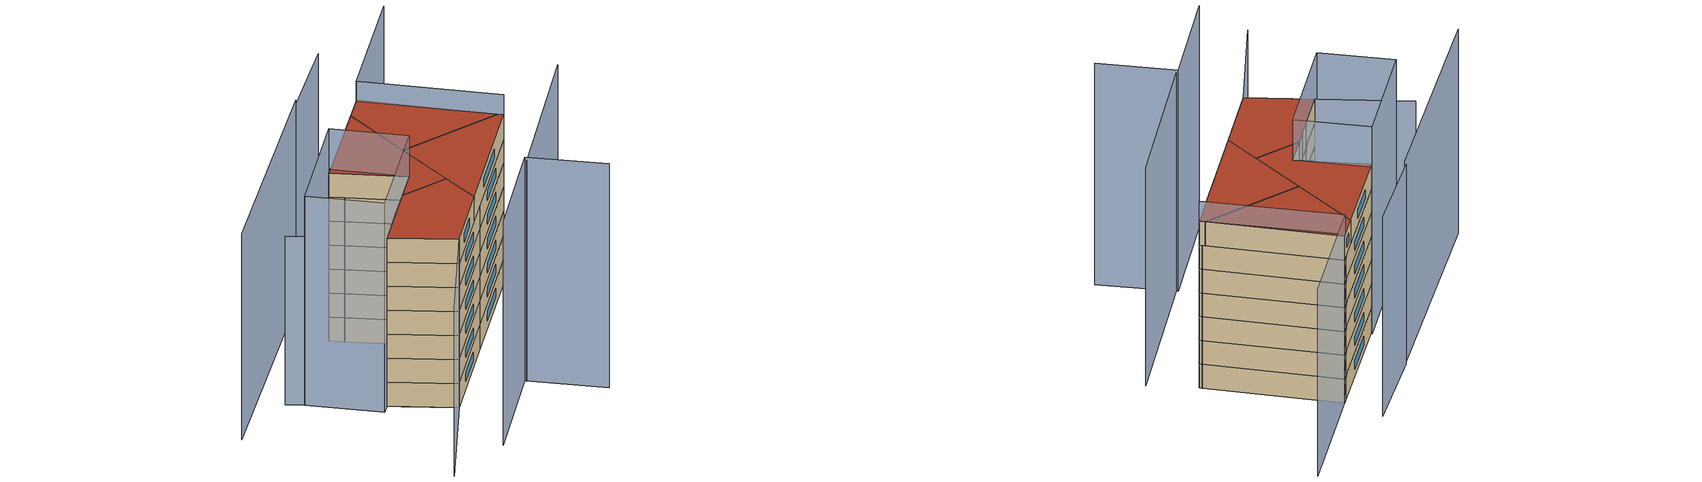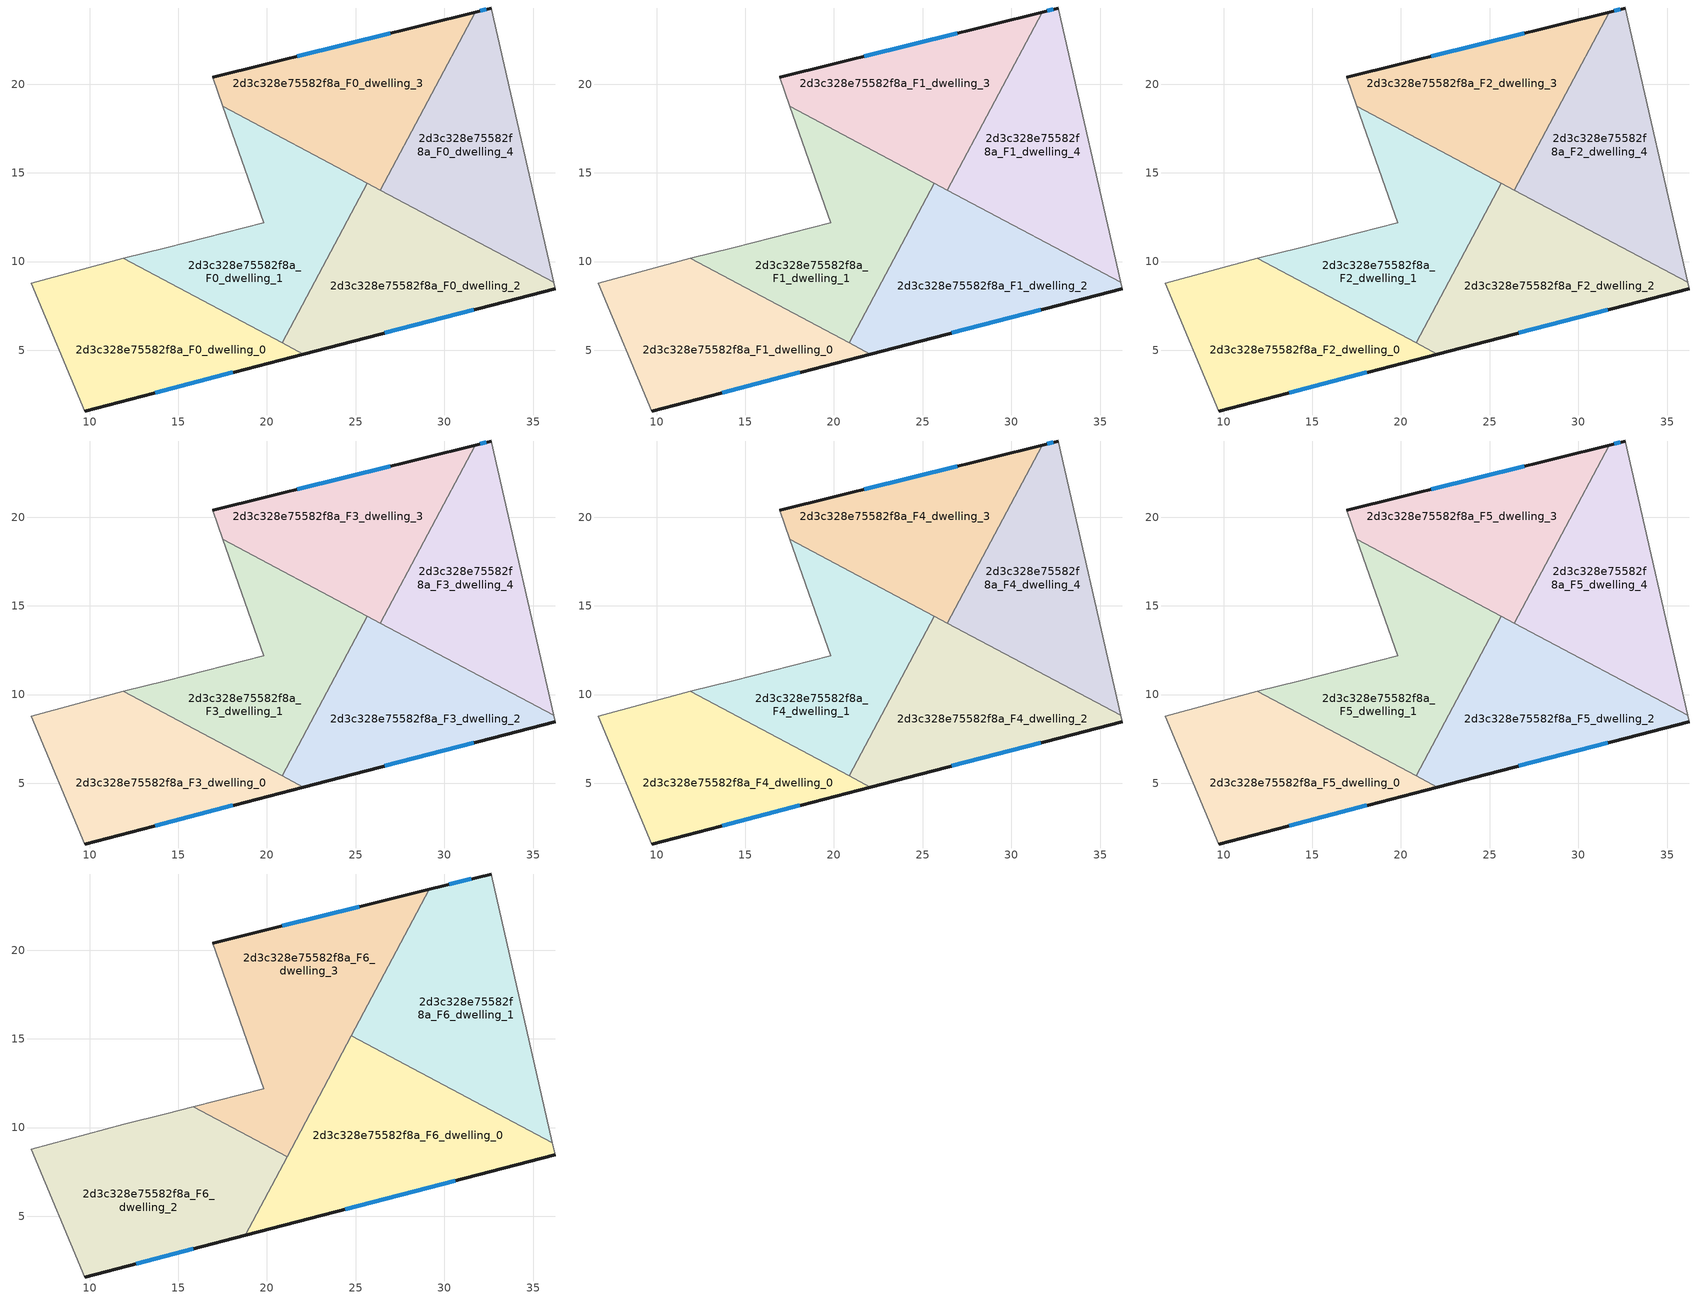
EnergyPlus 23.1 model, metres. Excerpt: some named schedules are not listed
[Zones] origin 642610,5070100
2d3c328e75582f8a_F0_dwelling_0
 floor ground (EU_floor_Construction): 22.05,4.79 9.72,1.58 6.72,8.79 11.91,10.18 z0
 wall outside (EU_wall_Construction): 9.72,1.58 22.05,4.79 z0:3
 wall adiabatic (EU_wall_Construction): 11.91,10.18 6.72,8.79 9.72,1.58 z0:3
 wall to 2d3c328e75582f8a_F0_dwelling_1 (EU_wall_Construction): 20.85,5.42 11.91,10.18 z0:3
 wall to 2d3c328e75582f8a_F0_dwelling_2 (EU_wall_Construction): 22.05,4.79 20.85,5.42 z0:3
 window (EU_Window_Construction): 13.7,2.61 18.07,3.75 z0.97:2.03
2d3c328e75582f8a_F0_dwelling_1
 floor ground (EU_floor_Construction): 25.65,14.43 20.85,5.42 11.91,10.18 14.33,10.79 19.83,12.18 17.51,18.76 z0
 wall adiabatic (EU_wall_Construction): 17.51,18.76 19.83,12.18 14.33,10.79 11.91,10.18 z0:3
 wall to 2d3c328e75582f8a_F0_dwelling_2 (EU_wall_Construction): 20.85,5.42 25.65,14.43 z0:3
 wall to 2d3c328e75582f8a_F0_dwelling_3 (EU_wall_Construction): 25.65,14.43 17.51,18.76 z0:3
2d3c328e75582f8a_F0_dwelling_2
 floor ground (EU_floor_Construction): 36.16,8.83 36.24,8.48 22.05,4.79 20.85,5.42 25.65,14.43 z0
 wall outside (EU_wall_Construction): 22.05,4.79 36.24,8.48 z0:3
 wall adiabatic (EU_wall_Construction): 36.24,8.48 36.16,8.83 z0:3
 wall to 2d3c328e75582f8a_F0_dwelling_4 (EU_wall_Construction): 36.16,8.83 26.39,14.03 z0:3
 wall to 2d3c328e75582f8a_F0_dwelling_3 (EU_wall_Construction): 26.39,14.03 25.65,14.43 z0:3
 window (EU_Window_Construction): 26.63,5.98 31.66,7.29 z0.97:2.03
2d3c328e75582f8a_F0_dwelling_3
 floor ground (EU_floor_Construction): 31.73,24.06 26.39,14.03 17.51,18.76 16.93,20.39 z0
 wall outside (EU_wall_Construction): 31.73,24.06 16.93,20.39 z0:3
 wall to 2d3c328e75582f8a_F0_dwelling_4 (EU_wall_Construction): 26.39,14.03 31.73,24.06 z0:3
 wall adiabatic (EU_wall_Construction): 16.93,20.39 17.51,18.76 z0:3
 window (EU_Window_Construction): 26.96,22.88 21.7,21.58 z0.97:2.03
2d3c328e75582f8a_F0_dwelling_4
 floor ground (EU_floor_Construction): 32.64,24.29 36.16,8.83 26.39,14.03 31.73,24.06 z0
 wall outside (EU_wall_Construction): 32.64,24.29 31.73,24.06 z0:3
 wall adiabatic (EU_wall_Construction): 36.16,8.83 32.64,24.29 z0:3
 window (EU_Window_Construction): 32.35,24.22 32.03,24.14 z0.97:2.03
2d3c328e75582f8a_F1_dwelling_0
 floor to 2d3c328e75582f8a_F0_dwelling_0 (EU_floor_Construction): 22.05,4.79 9.72,1.58 6.72,8.79 11.91,10.18 z3
 wall outside (EU_wall_Construction): 9.72,1.58 22.05,4.79 z3:6
 wall adiabatic (EU_wall_Construction): 11.91,10.18 6.72,8.79 9.72,1.58 z3:6
 wall to 2d3c328e75582f8a_F1_dwelling_1 (EU_wall_Construction): 20.85,5.42 11.91,10.18 z3:6
 wall to 2d3c328e75582f8a_F1_dwelling_2 (EU_wall_Construction): 22.05,4.79 20.85,5.42 z3:6
 window (EU_Window_Construction): 13.7,2.61 18.07,3.75 z3.97:5.03
2d3c328e75582f8a_F1_dwelling_1
 floor to 2d3c328e75582f8a_F0_dwelling_1 (EU_floor_Construction): 25.65,14.43 20.85,5.42 11.91,10.18 14.33,10.79 19.83,12.18 17.51,18.76 z3
 wall adiabatic (EU_wall_Construction): 17.51,18.76 19.83,12.18 14.33,10.79 11.91,10.18 z3:6
 wall to 2d3c328e75582f8a_F1_dwelling_2 (EU_wall_Construction): 20.85,5.42 25.65,14.43 z3:6
 wall to 2d3c328e75582f8a_F1_dwelling_3 (EU_wall_Construction): 25.65,14.43 17.51,18.76 z3:6
2d3c328e75582f8a_F1_dwelling_2
 floor to 2d3c328e75582f8a_F0_dwelling_2 (EU_floor_Construction): 36.16,8.83 36.24,8.48 22.05,4.79 20.85,5.42 25.65,14.43 z3
 wall outside (EU_wall_Construction): 22.05,4.79 36.24,8.48 z3:6
 wall adiabatic (EU_wall_Construction): 36.24,8.48 36.16,8.83 z3:6
 wall to 2d3c328e75582f8a_F1_dwelling_4 (EU_wall_Construction): 36.16,8.83 26.39,14.03 z3:6
 wall to 2d3c328e75582f8a_F1_dwelling_3 (EU_wall_Construction): 26.39,14.03 25.65,14.43 z3:6
 window (EU_Window_Construction): 26.63,5.98 31.66,7.29 z3.97:5.03
2d3c328e75582f8a_F1_dwelling_3
 floor to 2d3c328e75582f8a_F0_dwelling_3 (EU_floor_Construction): 31.73,24.06 26.39,14.03 17.51,18.76 16.93,20.39 z3
 wall outside (EU_wall_Construction): 31.73,24.06 16.93,20.39 z3:6
 wall to 2d3c328e75582f8a_F1_dwelling_4 (EU_wall_Construction): 26.39,14.03 31.73,24.06 z3:6
 wall adiabatic (EU_wall_Construction): 16.93,20.39 17.51,18.76 z3:6
 window (EU_Window_Construction): 26.96,22.88 21.7,21.58 z3.97:5.03
2d3c328e75582f8a_F1_dwelling_4
 floor to 2d3c328e75582f8a_F0_dwelling_4 (EU_floor_Construction): 32.64,24.29 36.16,8.83 26.39,14.03 31.73,24.06 z3
 wall outside (EU_wall_Construction): 32.64,24.29 31.73,24.06 z3:6
 wall adiabatic (EU_wall_Construction): 36.16,8.83 32.64,24.29 z3:6
 window (EU_Window_Construction): 32.35,24.22 32.03,24.14 z3.97:5.03
2d3c328e75582f8a_F2_dwelling_0
 floor to 2d3c328e75582f8a_F1_dwelling_0 (EU_floor_Construction): 22.05,4.79 9.72,1.58 6.72,8.79 11.91,10.18 z6
 wall outside (EU_wall_Construction): 9.72,1.58 22.05,4.79 z6:9
 wall adiabatic (EU_wall_Construction): 11.91,10.18 6.72,8.79 9.72,1.58 z6:9
 wall to 2d3c328e75582f8a_F2_dwelling_1 (EU_wall_Construction): 20.85,5.42 11.91,10.18 z6:9
 wall to 2d3c328e75582f8a_F2_dwelling_2 (EU_wall_Construction): 22.05,4.79 20.85,5.42 z6:9
 window (EU_Window_Construction): 13.7,2.61 18.07,3.75 z6.97:8.03
2d3c328e75582f8a_F2_dwelling_1
 floor to 2d3c328e75582f8a_F1_dwelling_1 (EU_floor_Construction): 25.65,14.43 20.85,5.42 11.91,10.18 14.33,10.79 19.83,12.18 17.51,18.76 z6
 wall adiabatic (EU_wall_Construction): 17.51,18.76 19.83,12.18 14.33,10.79 11.91,10.18 z6:9
 wall to 2d3c328e75582f8a_F2_dwelling_2 (EU_wall_Construction): 20.85,5.42 25.65,14.43 z6:9
 wall to 2d3c328e75582f8a_F2_dwelling_3 (EU_wall_Construction): 25.65,14.43 17.51,18.76 z6:9
2d3c328e75582f8a_F2_dwelling_2
 floor to 2d3c328e75582f8a_F1_dwelling_2 (EU_floor_Construction): 36.16,8.83 36.24,8.48 22.05,4.79 20.85,5.42 25.65,14.43 z6
 wall outside (EU_wall_Construction): 22.05,4.79 36.24,8.48 z6:9
 wall adiabatic (EU_wall_Construction): 36.24,8.48 36.16,8.83 z6:9
 wall to 2d3c328e75582f8a_F2_dwelling_4 (EU_wall_Construction): 36.16,8.83 26.39,14.03 z6:9
 wall to 2d3c328e75582f8a_F2_dwelling_3 (EU_wall_Construction): 26.39,14.03 25.65,14.43 z6:9
 window (EU_Window_Construction): 26.63,5.98 31.66,7.29 z6.97:8.03
2d3c328e75582f8a_F2_dwelling_3
 floor to 2d3c328e75582f8a_F1_dwelling_3 (EU_floor_Construction): 31.73,24.06 26.39,14.03 17.51,18.76 16.93,20.39 z6
 wall outside (EU_wall_Construction): 31.73,24.06 16.93,20.39 z6:9
 wall to 2d3c328e75582f8a_F2_dwelling_4 (EU_wall_Construction): 26.39,14.03 31.73,24.06 z6:9
 wall adiabatic (EU_wall_Construction): 16.93,20.39 17.51,18.76 z6:9
 window (EU_Window_Construction): 26.96,22.88 21.7,21.58 z6.97:8.03
2d3c328e75582f8a_F2_dwelling_4
 floor to 2d3c328e75582f8a_F1_dwelling_4 (EU_floor_Construction): 32.64,24.29 36.16,8.83 26.39,14.03 31.73,24.06 z6
 wall outside (EU_wall_Construction): 32.64,24.29 31.73,24.06 z6:9
 wall adiabatic (EU_wall_Construction): 36.16,8.83 32.64,24.29 z6:9
 window (EU_Window_Construction): 32.35,24.22 32.03,24.14 z6.97:8.03
2d3c328e75582f8a_F3_dwelling_0
 floor to 2d3c328e75582f8a_F2_dwelling_0 (EU_floor_Construction): 22.05,4.79 9.72,1.58 6.72,8.79 11.91,10.18 z9
 wall outside (EU_wall_Construction): 9.72,1.58 22.05,4.79 z9:12
 wall adiabatic (EU_wall_Construction): 11.91,10.18 6.72,8.79 9.72,1.58 z9:12
 wall to 2d3c328e75582f8a_F3_dwelling_1 (EU_wall_Construction): 20.85,5.42 11.91,10.18 z9:12
 wall to 2d3c328e75582f8a_F3_dwelling_2 (EU_wall_Construction): 22.05,4.79 20.85,5.42 z9:12
 window (EU_Window_Construction): 13.7,2.61 18.07,3.75 z9.97:11.03
2d3c328e75582f8a_F3_dwelling_1
 floor to 2d3c328e75582f8a_F2_dwelling_1 (EU_floor_Construction): 25.65,14.43 20.85,5.42 11.91,10.18 14.33,10.79 19.83,12.18 17.51,18.76 z9
 wall adiabatic (EU_wall_Construction): 17.51,18.76 19.83,12.18 14.33,10.79 11.91,10.18 z9:12
 wall to 2d3c328e75582f8a_F3_dwelling_2 (EU_wall_Construction): 20.85,5.42 25.65,14.43 z9:12
 wall to 2d3c328e75582f8a_F3_dwelling_3 (EU_wall_Construction): 25.65,14.43 17.51,18.76 z9:12
2d3c328e75582f8a_F3_dwelling_2
 floor to 2d3c328e75582f8a_F2_dwelling_2 (EU_floor_Construction): 36.16,8.83 36.24,8.48 22.05,4.79 20.85,5.42 25.65,14.43 z9
 wall outside (EU_wall_Construction): 22.05,4.79 36.24,8.48 z9:12
 wall adiabatic (EU_wall_Construction): 36.24,8.48 36.16,8.83 z9:12
 wall to 2d3c328e75582f8a_F3_dwelling_4 (EU_wall_Construction): 36.16,8.83 26.39,14.03 z9:12
 wall to 2d3c328e75582f8a_F3_dwelling_3 (EU_wall_Construction): 26.39,14.03 25.65,14.43 z9:12
 window (EU_Window_Construction): 26.63,5.98 31.66,7.29 z9.97:11.03
2d3c328e75582f8a_F3_dwelling_3
 floor to 2d3c328e75582f8a_F2_dwelling_3 (EU_floor_Construction): 31.73,24.06 26.39,14.03 17.51,18.76 16.93,20.39 z9
 wall outside (EU_wall_Construction): 31.73,24.06 16.93,20.39 z9:12
 wall to 2d3c328e75582f8a_F3_dwelling_4 (EU_wall_Construction): 26.39,14.03 31.73,24.06 z9:12
 wall adiabatic (EU_wall_Construction): 16.93,20.39 17.51,18.76 z9:12
 window (EU_Window_Construction): 26.96,22.88 21.7,21.58 z9.97:11.03
2d3c328e75582f8a_F3_dwelling_4
 floor to 2d3c328e75582f8a_F2_dwelling_4 (EU_floor_Construction): 32.64,24.29 36.16,8.83 26.39,14.03 31.73,24.06 z9
 wall outside (EU_wall_Construction): 32.64,24.29 31.73,24.06 z9:12
 wall adiabatic (EU_wall_Construction): 36.16,8.83 32.64,24.29 z9:12
 window (EU_Window_Construction): 32.35,24.22 32.03,24.14 z9.97:11.03
2d3c328e75582f8a_F4_dwelling_0
 floor to 2d3c328e75582f8a_F3_dwelling_0 (EU_floor_Construction): 22.05,4.79 9.72,1.58 6.72,8.79 11.91,10.18 z12
 wall outside (EU_wall_Construction): 9.72,1.58 22.05,4.79 z12:15
 wall adiabatic (EU_wall_Construction): 11.91,10.18 6.72,8.79 9.72,1.58 z12:15
 wall to 2d3c328e75582f8a_F4_dwelling_1 (EU_wall_Construction): 20.85,5.42 11.91,10.18 z12:15
 wall to 2d3c328e75582f8a_F4_dwelling_2 (EU_wall_Construction): 22.05,4.79 20.85,5.42 z12:15
 window (EU_Window_Construction): 13.7,2.61 18.07,3.75 z12.97:14.03
2d3c328e75582f8a_F4_dwelling_1
 floor to 2d3c328e75582f8a_F3_dwelling_1 (EU_floor_Construction): 25.65,14.43 20.85,5.42 11.91,10.18 14.33,10.79 19.83,12.18 17.51,18.76 z12
 wall adiabatic (EU_wall_Construction): 17.51,18.76 19.83,12.18 14.33,10.79 11.91,10.18 z12:15
 wall to 2d3c328e75582f8a_F4_dwelling_2 (EU_wall_Construction): 20.85,5.42 25.65,14.43 z12:15
 wall to 2d3c328e75582f8a_F4_dwelling_3 (EU_wall_Construction): 25.65,14.43 17.51,18.76 z12:15
2d3c328e75582f8a_F4_dwelling_2
 floor to 2d3c328e75582f8a_F3_dwelling_2 (EU_floor_Construction): 36.16,8.83 36.24,8.48 22.05,4.79 20.85,5.42 25.65,14.43 z12
 wall outside (EU_wall_Construction): 22.05,4.79 36.24,8.48 z12:15
 wall adiabatic (EU_wall_Construction): 36.24,8.48 36.16,8.83 z12:15
 wall to 2d3c328e75582f8a_F4_dwelling_4 (EU_wall_Construction): 36.16,8.83 26.39,14.03 z12:15
 wall to 2d3c328e75582f8a_F4_dwelling_3 (EU_wall_Construction): 26.39,14.03 25.65,14.43 z12:15
 window (EU_Window_Construction): 26.63,5.98 31.66,7.29 z12.97:14.03
2d3c328e75582f8a_F4_dwelling_3
 floor to 2d3c328e75582f8a_F3_dwelling_3 (EU_floor_Construction): 31.73,24.06 26.39,14.03 17.51,18.76 16.93,20.39 z12
 wall outside (EU_wall_Construction): 31.73,24.06 16.93,20.39 z12:15
 wall to 2d3c328e75582f8a_F4_dwelling_4 (EU_wall_Construction): 26.39,14.03 31.73,24.06 z12:15
 wall adiabatic (EU_wall_Construction): 16.93,20.39 17.51,18.76 z12:15
 window (EU_Window_Construction): 26.96,22.88 21.7,21.58 z12.97:14.03
2d3c328e75582f8a_F4_dwelling_4
 floor to 2d3c328e75582f8a_F3_dwelling_4 (EU_floor_Construction): 32.64,24.29 36.16,8.83 26.39,14.03 31.73,24.06 z12
 wall outside (EU_wall_Construction): 32.64,24.29 31.73,24.06 z12:15
 wall adiabatic (EU_wall_Construction): 36.16,8.83 32.64,24.29 z12:15
 window (EU_Window_Construction): 32.35,24.22 32.03,24.14 z12.97:14.03
2d3c328e75582f8a_F5_dwelling_0
 floor to 2d3c328e75582f8a_F4_dwelling_0 (EU_floor_Construction): 22.05,4.79 9.72,1.58 6.72,8.79 11.91,10.18 z15
 wall outside (EU_wall_Construction): 9.72,1.58 22.05,4.79 z15:18
 wall adiabatic (EU_wall_Construction): 11.91,10.18 6.72,8.79 9.72,1.58 z15:18
 wall to 2d3c328e75582f8a_F5_dwelling_1 (EU_wall_Construction): 20.85,5.42 11.91,10.18 z15:18
 wall to 2d3c328e75582f8a_F5_dwelling_2 (EU_wall_Construction): 22.05,4.79 20.85,5.42 z15:18
 window (EU_Window_Construction): 13.7,2.61 18.07,3.75 z15.97:17.03
2d3c328e75582f8a_F5_dwelling_1
 floor to 2d3c328e75582f8a_F4_dwelling_1 (EU_floor_Construction): 25.65,14.43 20.85,5.42 11.91,10.18 14.33,10.79 19.83,12.18 17.51,18.76 z15
 wall adiabatic (EU_wall_Construction): 17.51,18.76 19.83,12.18 14.33,10.79 11.91,10.18 z15:18
 wall to 2d3c328e75582f8a_F5_dwelling_2 (EU_wall_Construction): 20.85,5.42 25.65,14.43 z15:18
 wall to 2d3c328e75582f8a_F5_dwelling_3 (EU_wall_Construction): 25.65,14.43 17.51,18.76 z15:18
 ceiling adiabatic (EU_roof_Construction): 20.85,5.42 25.65,14.43 24.64,14.96 19.85,5.96 z18
2d3c328e75582f8a_F5_dwelling_2
 floor to 2d3c328e75582f8a_F4_dwelling_2 (EU_floor_Construction): 36.16,8.83 36.24,8.48 22.05,4.79 20.85,5.42 25.65,14.43 z15
 wall outside (EU_wall_Construction): 22.05,4.79 36.24,8.48 z15:18
 wall adiabatic (EU_wall_Construction): 36.24,8.48 36.16,8.83 z15:18
 wall to 2d3c328e75582f8a_F5_dwelling_4 (EU_wall_Construction): 36.16,8.83 26.39,14.03 z15:18
 wall to 2d3c328e75582f8a_F5_dwelling_3 (EU_wall_Construction): 26.39,14.03 25.65,14.43 z15:18
 window (EU_Window_Construction): 26.63,5.98 31.66,7.29 z15.97:17.03
 ceiling adiabatic (EU_roof_Construction): 36.24,8.48 36.16,8.83 25.65,14.43 20.85,5.42 22.05,4.79 z18
2d3c328e75582f8a_F5_dwelling_3
 floor to 2d3c328e75582f8a_F4_dwelling_3 (EU_floor_Construction): 31.73,24.06 26.39,14.03 17.51,18.76 16.93,20.39 z15
 wall outside (EU_wall_Construction): 31.73,24.06 16.93,20.39 z15:18
 wall to 2d3c328e75582f8a_F5_dwelling_4 (EU_wall_Construction): 26.39,14.03 31.73,24.06 z15:18
 wall adiabatic (EU_wall_Construction): 16.93,20.39 17.51,18.76 z15:18
 window (EU_Window_Construction): 26.96,22.88 21.7,21.58 z15.97:17.03
 ceiling adiabatic (EU_roof_Construction): 26.39,14.03 31.73,24.06 29.15,23.42 24.64,14.96 z18
2d3c328e75582f8a_F5_dwelling_4
 floor to 2d3c328e75582f8a_F4_dwelling_4 (EU_floor_Construction): 32.64,24.29 36.16,8.83 26.39,14.03 31.73,24.06 z15
 wall outside (EU_wall_Construction): 32.64,24.29 31.73,24.06 z15:18
 wall adiabatic (EU_wall_Construction): 36.16,8.83 32.64,24.29 z15:18
 window (EU_Window_Construction): 32.35,24.22 32.03,24.14 z15.97:17.03
2d3c328e75582f8a_F6_dwelling_0
 floor to 2d3c328e75582f8a_F5_dwelling_0 (EU_floor_Construction): 22.05,4.79 18.78,3.93 19.85,5.96 z18
 floor to 2d3c328e75582f8a_F5_dwelling_4 (EU_floor_Construction): 36.09,9.15 36.16,8.83 26.39,14.03 26.51,14.25 z18
 floor adiabatic (EU_floor_Construction): 36.16,8.83 36.24,8.48 18.78,3.93 22.05,4.79 19.85,5.96 24.76,15.18 26.51,14.25 26.39,14.03 z18
 wall outside (EU_wall_Construction): 18.78,3.93 36.24,8.48 z18:21
 wall to 2d3c328e75582f8a_F6_dwelling_1 (EU_wall_Construction): 36.09,9.15 24.76,15.18 z18:21
 wall adiabatic (EU_wall_Construction): 36.24,8.48 36.09,9.15 z18:21
 wall to 2d3c328e75582f8a_F6_dwelling_3 (EU_wall_Construction): 24.76,15.18 21.13,8.36 z18:21
 wall to 2d3c328e75582f8a_F6_dwelling_2 (EU_wall_Construction): 21.13,8.36 18.78,3.93 z18:21
 window (EU_Window_Construction): 24.41,5.4 30.61,7.01 z18.97:20.03
 roof outside (EU_roof_Construction): 36.24,8.48 36.09,9.15 24.76,15.18 18.78,3.93 z21
2d3c328e75582f8a_F6_dwelling_1
 floor to 2d3c328e75582f8a_F5_dwelling_4 (EU_floor_Construction): 32.64,24.29 36.09,9.15 26.51,14.25 31.73,24.06 z18
 floor adiabatic (EU_floor_Construction): 31.73,24.06 26.51,14.25 24.76,15.18 29.15,23.42 z18
 wall outside (EU_wall_Construction): 32.64,24.29 29.15,23.42 z18:21
 wall adiabatic (EU_wall_Construction): 36.09,9.15 32.64,24.29 z18:21
 wall to 2d3c328e75582f8a_F6_dwelling_3 (EU_wall_Construction): 29.15,23.42 24.76,15.18 z18:21
 window (EU_Window_Construction): 31.52,24.01 30.28,23.7 z18.97:20.03
 roof outside (EU_roof_Construction): 36.09,9.15 32.64,24.29 29.15,23.42 24.76,15.18 z21
2d3c328e75582f8a_F6_dwelling_2
 floor to 2d3c328e75582f8a_F5_dwelling_0 (EU_floor_Construction): 19.85,5.96 18.78,3.93 9.72,1.58 6.72,8.79 11.91,10.18 z18
 floor to 2d3c328e75582f8a_F5_dwelling_1 (EU_floor_Construction): 21.13,8.37 19.85,5.96 11.91,10.18 11.92,10.18 14.33,10.79 15.86,11.17 z18
 wall outside (EU_wall_Construction): 9.72,1.58 18.78,3.93 z18:21
 wall adiabatic (EU_wall_Construction): 15.86,11.17 14.33,10.79 11.92,10.18 6.72,8.79 9.72,1.58 z18:21
 wall to 2d3c328e75582f8a_F6_dwelling_3 (EU_wall_Construction): 21.13,8.37 15.86,11.17 z18:21
 window (EU_Window_Construction): 12.64,2.34 15.86,3.17 z18.97:20.03
 roof outside (EU_roof_Construction): 18.78,3.93 21.13,8.37 15.86,11.17 14.33,10.79 11.92,10.18 6.72,8.79 9.72,1.58 z21
2d3c328e75582f8a_F6_dwelling_3
 floor to 2d3c328e75582f8a_F5_dwelling_1 (EU_floor_Construction): 24.64,14.96 21.13,8.37 15.86,11.17 19.83,12.18 17.51,18.76 z18
 floor to 2d3c328e75582f8a_F5_dwelling_3 (EU_floor_Construction): 29.15,23.42 24.64,14.96 17.51,18.76 16.93,20.39 z18
 wall outside (EU_wall_Construction): 29.15,23.42 16.93,20.39 z18:21
 wall adiabatic (EU_wall_Construction): 16.93,20.39 19.83,12.18 15.86,11.17 z18:21
 window (EU_Window_Construction): 25.21,22.45 20.87,21.37 z18.97:20.03
 roof outside (EU_roof_Construction): 21.13,8.37 29.15,23.42 16.93,20.39 19.83,12.18 15.86,11.17 z21
shading: 2.47,18.98 9.72,1.58 / 9.72,1.58 -3.95,-4.11 z0:21; 22.4,26.84 -6.35,20.06 z0:25.7; 18.02,-2.63 38.28,2.98 z0:27.5; 4.32,-6.15 18.03,-2.41 / 18.03,-2.41 20.46,-11.32 z0:27.9; 19.83,12.18 5.43,8.45 / 5.43,8.45 3.22,16.99 / 3.22,16.99 17.62,20.72 / 17.62,20.72 19.83,12.18 z0:26.1; 36.24,8.48 32.24,24.19 / 32.24,24.19 48.35,28.29 z0:23.5; 33.51,29.25 21.99,26.78 z0:25.1
[Building]
EU S2 Campaign: North Axis=0; Terrain=City; Solar Distribution=FullExterior
[Site:Location]
Lyon-Bron: Latitude=45.75; Longitude=5; Time Zone=1; Elevation=198
[SizingPeriod:WeatherFileDays]
AnnualSizingPeriod: Begin Month=1; Begin Day of Month=1; End Month=12; End Day of Month=31; Day of Week for Start Day=Monday; Use Weather File Daylight Saving Period=No; Use Weather File Rain and Snow Indicators=No
[MATERIAL]
EU_InternalMass_Material: Roughness=MediumRough; Thickness=0.1; Conductivity=1; Density=1800; Specific Heat=900; Thermal Absorptance=0.9; Solar Absorptance=0.7; Visible Absorptance=0.7
[MATERIAL:NOMASS] Roughness=MediumRough; Thermal Absorptance=0.9; Solar Absorptance=0.7; Visible Absorptance=0.7
Name | Thermal Resistance
EU_wall_NoMass | 1.1366
EU_roof_NoMass | 1.37278
EU_floor_NoMass | 1.85445
[WINDOWMATERIAL:SIMPLEGLAZINGSYSTEM]
EU_Window_SimpleGlazing: UFactor=2.60161; Solar Heat Gain Coefficient=0.76; Visible Transmittance=0.76
[CONSTRUCTION]
EU_wall_Construction: EU_wall_NoMass
EU_roof_Construction: EU_roof_NoMass
EU_floor_Construction: EU_floor_NoMass
EU_InternalMass_Construction: EU_InternalMass_Material
EU_Window_Construction: EU_Window_SimpleGlazing
[ZONE] Type=1; Multiplier=1; Ceiling Height=autocalculate; Floor Area=autocalculate; Part of Total Floor Area=Yes
Name | Volume
2d3c328e75582f8a_F0_dwelling_0; 2d3c328e75582f8a_F1_dwelling_0; 2d3c328e75582f8a_F2_dwelling_0; 2d3c328e75582f8a_F3_dwelling_0; 2d3c328e75582f8a_F4_dwelling_0; 2d3c328e75582f8a_F5_dwelling_0 | 210.99
2d3c328e75582f8a_F6_dwelling_0 | 263.736
2d3c328e75582f8a_F0_dwelling_1; 2d3c328e75582f8a_F1_dwelling_1; 2d3c328e75582f8a_F2_dwelling_1; 2d3c328e75582f8a_F3_dwelling_1; 2d3c328e75582f8a_F4_dwelling_1; 2d3c328e75582f8a_F5_dwelling_1 | 210.956
2d3c328e75582f8a_F6_dwelling_1 | 263.701
2d3c328e75582f8a_F0_dwelling_2; 2d3c328e75582f8a_F1_dwelling_2; 2d3c328e75582f8a_F2_dwelling_2; 2d3c328e75582f8a_F3_dwelling_2; 2d3c328e75582f8a_F4_dwelling_2; 2d3c328e75582f8a_F5_dwelling_2 | 210.96
2d3c328e75582f8a_F6_dwelling_2 | 263.729
2d3c328e75582f8a_F0_dwelling_3; 2d3c328e75582f8a_F1_dwelling_3; 2d3c328e75582f8a_F2_dwelling_3; 2d3c328e75582f8a_F3_dwelling_3; 2d3c328e75582f8a_F4_dwelling_3; 2d3c328e75582f8a_F5_dwelling_3 | 210.992
2d3c328e75582f8a_F6_dwelling_3 | 263.733
2d3c328e75582f8a_F0_dwelling_4; 2d3c328e75582f8a_F1_dwelling_4; 2d3c328e75582f8a_F2_dwelling_4; 2d3c328e75582f8a_F3_dwelling_4; 2d3c328e75582f8a_F4_dwelling_4; 2d3c328e75582f8a_F5_dwelling_4 | 210.985
[INTERNALMASS] Construction=EU_InternalMass_Construction
Name | Zone or ZoneList | Surface Area
2d3c328e75582f8a_F0_dwelling_0_EU_InternalMass | 2d3c328e75582f8a_F0_dwelling_0 | 70.3303
2d3c328e75582f8a_F0_dwelling_1_EU_InternalMass | 2d3c328e75582f8a_F0_dwelling_1 | 70.3185
2d3c328e75582f8a_F0_dwelling_2_EU_InternalMass | 2d3c328e75582f8a_F0_dwelling_2 | 70.3237
2d3c328e75582f8a_F0_dwelling_3_EU_InternalMass | 2d3c328e75582f8a_F0_dwelling_3 | 70.3281
2d3c328e75582f8a_F0_dwelling_4_EU_InternalMass | 2d3c328e75582f8a_F0_dwelling_4 | 70.3295
2d3c328e75582f8a_F1_dwelling_0_EU_InternalMass | 2d3c328e75582f8a_F1_dwelling_0 | 70.3303
2d3c328e75582f8a_F1_dwelling_1_EU_InternalMass | 2d3c328e75582f8a_F1_dwelling_1 | 70.3185
2d3c328e75582f8a_F1_dwelling_2_EU_InternalMass | 2d3c328e75582f8a_F1_dwelling_2 | 70.3237
2d3c328e75582f8a_F1_dwelling_3_EU_InternalMass | 2d3c328e75582f8a_F1_dwelling_3 | 70.3281
2d3c328e75582f8a_F1_dwelling_4_EU_InternalMass | 2d3c328e75582f8a_F1_dwelling_4 | 70.3295
2d3c328e75582f8a_F2_dwelling_0_EU_InternalMass | 2d3c328e75582f8a_F2_dwelling_0 | 70.3303
2d3c328e75582f8a_F2_dwelling_1_EU_InternalMass | 2d3c328e75582f8a_F2_dwelling_1 | 70.3185
2d3c328e75582f8a_F2_dwelling_2_EU_InternalMass | 2d3c328e75582f8a_F2_dwelling_2 | 70.3237
2d3c328e75582f8a_F2_dwelling_3_EU_InternalMass | 2d3c328e75582f8a_F2_dwelling_3 | 70.3281
2d3c328e75582f8a_F2_dwelling_4_EU_InternalMass | 2d3c328e75582f8a_F2_dwelling_4 | 70.3295
2d3c328e75582f8a_F3_dwelling_0_EU_InternalMass | 2d3c328e75582f8a_F3_dwelling_0 | 70.3303
2d3c328e75582f8a_F3_dwelling_1_EU_InternalMass | 2d3c328e75582f8a_F3_dwelling_1 | 70.3185
2d3c328e75582f8a_F3_dwelling_2_EU_InternalMass | 2d3c328e75582f8a_F3_dwelling_2 | 70.3237
2d3c328e75582f8a_F3_dwelling_3_EU_InternalMass | 2d3c328e75582f8a_F3_dwelling_3 | 70.3281
2d3c328e75582f8a_F3_dwelling_4_EU_InternalMass | 2d3c328e75582f8a_F3_dwelling_4 | 70.3295
2d3c328e75582f8a_F4_dwelling_0_EU_InternalMass | 2d3c328e75582f8a_F4_dwelling_0 | 70.3303
2d3c328e75582f8a_F4_dwelling_1_EU_InternalMass | 2d3c328e75582f8a_F4_dwelling_1 | 70.3185
2d3c328e75582f8a_F4_dwelling_2_EU_InternalMass | 2d3c328e75582f8a_F4_dwelling_2 | 70.3237
2d3c328e75582f8a_F4_dwelling_3_EU_InternalMass | 2d3c328e75582f8a_F4_dwelling_3 | 70.3281
2d3c328e75582f8a_F4_dwelling_4_EU_InternalMass | 2d3c328e75582f8a_F4_dwelling_4 | 70.3295
2d3c328e75582f8a_F5_dwelling_0_EU_InternalMass | 2d3c328e75582f8a_F5_dwelling_0 | 70.3303
2d3c328e75582f8a_F5_dwelling_1_EU_InternalMass | 2d3c328e75582f8a_F5_dwelling_1 | 70.3185
2d3c328e75582f8a_F5_dwelling_2_EU_InternalMass | 2d3c328e75582f8a_F5_dwelling_2 | 70.3237
2d3c328e75582f8a_F5_dwelling_3_EU_InternalMass | 2d3c328e75582f8a_F5_dwelling_3 | 70.3281
2d3c328e75582f8a_F5_dwelling_4_EU_InternalMass | 2d3c328e75582f8a_F5_dwelling_4 | 70.3295
2d3c328e75582f8a_F6_dwelling_0_EU_InternalMass | 2d3c328e75582f8a_F6_dwelling_0 | 87.9113
2d3c328e75582f8a_F6_dwelling_1_EU_InternalMass | 2d3c328e75582f8a_F6_dwelling_1 | 87.901
2d3c328e75582f8a_F6_dwelling_2_EU_InternalMass | 2d3c328e75582f8a_F6_dwelling_2 | 87.9098
2d3c328e75582f8a_F6_dwelling_3_EU_InternalMass | 2d3c328e75582f8a_F6_dwelling_3 | 87.911
[OTHEREQUIPMENT] Fuel Type=Electricity; Design Level Calculation Method=Watts/Area; Power per Zone Floor Area=1; Fraction Latent=0; Fraction Radiant=0; Fraction Lost=0; Carbon Dioxide Generation Rate=0; EndUse Subcategory=EU_Step8_InternalGains
Name | Zone or ZoneList or Space or SpaceList | Schedule
EU_Step8_InternalGain_2d3c328e75582f8a_F0_dwelling_0_f000 | 2d3c328e75582f8a_F0_dwelling_0 | EU_Step8_GainSchedule_2d3c328e75582f8a_F0_dwelling_0_f000
EU_Step8_InternalGain_2d3c328e75582f8a_F0_dwelling_1_f000 | 2d3c328e75582f8a_F0_dwelling_1 | EU_Step8_GainSchedule_2d3c328e75582f8a_F0_dwelling_1_f000
EU_Step8_InternalGain_2d3c328e75582f8a_F0_dwelling_2_f000 | 2d3c328e75582f8a_F0_dwelling_2 | EU_Step8_GainSchedule_2d3c328e75582f8a_F0_dwelling_2_f000
EU_Step8_InternalGain_2d3c328e75582f8a_F0_dwelling_3_f000 | 2d3c328e75582f8a_F0_dwelling_3 | EU_Step8_GainSchedule_2d3c328e75582f8a_F0_dwelling_3_f000
EU_Step8_InternalGain_2d3c328e75582f8a_F0_dwelling_4_f000 | 2d3c328e75582f8a_F0_dwelling_4 | EU_Step8_GainSchedule_2d3c328e75582f8a_F0_dwelling_4_f000
EU_Step8_InternalGain_2d3c328e75582f8a_F1_dwelling_0_f000 | 2d3c328e75582f8a_F1_dwelling_0 | EU_Step8_GainSchedule_2d3c328e75582f8a_F1_dwelling_0_f000
EU_Step8_InternalGain_2d3c328e75582f8a_F1_dwelling_1_f000 | 2d3c328e75582f8a_F1_dwelling_1 | EU_Step8_GainSchedule_2d3c328e75582f8a_F1_dwelling_1_f000
EU_Step8_InternalGain_2d3c328e75582f8a_F1_dwelling_2_f000 | 2d3c328e75582f8a_F1_dwelling_2 | EU_Step8_GainSchedule_2d3c328e75582f8a_F1_dwelling_2_f000
EU_Step8_InternalGain_2d3c328e75582f8a_F1_dwelling_3_f000 | 2d3c328e75582f8a_F1_dwelling_3 | EU_Step8_GainSchedule_2d3c328e75582f8a_F1_dwelling_3_f000
EU_Step8_InternalGain_2d3c328e75582f8a_F1_dwelling_4_f000 | 2d3c328e75582f8a_F1_dwelling_4 | EU_Step8_GainSchedule_2d3c328e75582f8a_F1_dwelling_4_f000
EU_Step8_InternalGain_2d3c328e75582f8a_F2_dwelling_0_f000 | 2d3c328e75582f8a_F2_dwelling_0 | EU_Step8_GainSchedule_2d3c328e75582f8a_F2_dwelling_0_f000
EU_Step8_InternalGain_2d3c328e75582f8a_F2_dwelling_1_f000 | 2d3c328e75582f8a_F2_dwelling_1 | EU_Step8_GainSchedule_2d3c328e75582f8a_F2_dwelling_1_f000
EU_Step8_InternalGain_2d3c328e75582f8a_F2_dwelling_2_f000 | 2d3c328e75582f8a_F2_dwelling_2 | EU_Step8_GainSchedule_2d3c328e75582f8a_F2_dwelling_2_f000
EU_Step8_InternalGain_2d3c328e75582f8a_F2_dwelling_3_f000 | 2d3c328e75582f8a_F2_dwelling_3 | EU_Step8_GainSchedule_2d3c328e75582f8a_F2_dwelling_3_f000
EU_Step8_InternalGain_2d3c328e75582f8a_F2_dwelling_4_f000 | 2d3c328e75582f8a_F2_dwelling_4 | EU_Step8_GainSchedule_2d3c328e75582f8a_F2_dwelling_4_f000
EU_Step8_InternalGain_2d3c328e75582f8a_F3_dwelling_0_f000 | 2d3c328e75582f8a_F3_dwelling_0 | EU_Step8_GainSchedule_2d3c328e75582f8a_F3_dwelling_0_f000
EU_Step8_InternalGain_2d3c328e75582f8a_F3_dwelling_1_f000 | 2d3c328e75582f8a_F3_dwelling_1 | EU_Step8_GainSchedule_2d3c328e75582f8a_F3_dwelling_1_f000
EU_Step8_InternalGain_2d3c328e75582f8a_F3_dwelling_2_f000 | 2d3c328e75582f8a_F3_dwelling_2 | EU_Step8_GainSchedule_2d3c328e75582f8a_F3_dwelling_2_f000
EU_Step8_InternalGain_2d3c328e75582f8a_F3_dwelling_3_f000 | 2d3c328e75582f8a_F3_dwelling_3 | EU_Step8_GainSchedule_2d3c328e75582f8a_F3_dwelling_3_f000
EU_Step8_InternalGain_2d3c328e75582f8a_F3_dwelling_4_f000 | 2d3c328e75582f8a_F3_dwelling_4 | EU_Step8_GainSchedule_2d3c328e75582f8a_F3_dwelling_4_f000
EU_Step8_InternalGain_2d3c328e75582f8a_F4_dwelling_0_f000 | 2d3c328e75582f8a_F4_dwelling_0 | EU_Step8_GainSchedule_2d3c328e75582f8a_F4_dwelling_0_f000
EU_Step8_InternalGain_2d3c328e75582f8a_F4_dwelling_1_f000 | 2d3c328e75582f8a_F4_dwelling_1 | EU_Step8_GainSchedule_2d3c328e75582f8a_F4_dwelling_1_f000
EU_Step8_InternalGain_2d3c328e75582f8a_F4_dwelling_2_f000 | 2d3c328e75582f8a_F4_dwelling_2 | EU_Step8_GainSchedule_2d3c328e75582f8a_F4_dwelling_2_f000
EU_Step8_InternalGain_2d3c328e75582f8a_F4_dwelling_3_f000 | 2d3c328e75582f8a_F4_dwelling_3 | EU_Step8_GainSchedule_2d3c328e75582f8a_F4_dwelling_3_f000
EU_Step8_InternalGain_2d3c328e75582f8a_F4_dwelling_4_f000 | 2d3c328e75582f8a_F4_dwelling_4 | EU_Step8_GainSchedule_2d3c328e75582f8a_F4_dwelling_4_f000
EU_Step8_InternalGain_2d3c328e75582f8a_F5_dwelling_0_f000 | 2d3c328e75582f8a_F5_dwelling_0 | EU_Step8_GainSchedule_2d3c328e75582f8a_F5_dwelling_0_f000
EU_Step8_InternalGain_2d3c328e75582f8a_F5_dwelling_1_f000 | 2d3c328e75582f8a_F5_dwelling_1 | EU_Step8_GainSchedule_2d3c328e75582f8a_F5_dwelling_1_f000
EU_Step8_InternalGain_2d3c328e75582f8a_F5_dwelling_2_f000 | 2d3c328e75582f8a_F5_dwelling_2 | EU_Step8_GainSchedule_2d3c328e75582f8a_F5_dwelling_2_f000
EU_Step8_InternalGain_2d3c328e75582f8a_F5_dwelling_3_f000 | 2d3c328e75582f8a_F5_dwelling_3 | EU_Step8_GainSchedule_2d3c328e75582f8a_F5_dwelling_3_f000
EU_Step8_InternalGain_2d3c328e75582f8a_F5_dwelling_4_f000 | 2d3c328e75582f8a_F5_dwelling_4 | EU_Step8_GainSchedule_2d3c328e75582f8a_F5_dwelling_4_f000
EU_Step8_InternalGain_2d3c328e75582f8a_F6_dwelling_0_f000 | 2d3c328e75582f8a_F6_dwelling_0 | EU_Step8_GainSchedule_2d3c328e75582f8a_F6_dwelling_0_f000
EU_Step8_InternalGain_2d3c328e75582f8a_F6_dwelling_1_f000 | 2d3c328e75582f8a_F6_dwelling_1 | EU_Step8_GainSchedule_2d3c328e75582f8a_F6_dwelling_1_f000
EU_Step8_InternalGain_2d3c328e75582f8a_F6_dwelling_2_f000 | 2d3c328e75582f8a_F6_dwelling_2 | EU_Step8_GainSchedule_2d3c328e75582f8a_F6_dwelling_2_f000
EU_Step8_InternalGain_2d3c328e75582f8a_F6_dwelling_3_f000 | 2d3c328e75582f8a_F6_dwelling_3 | EU_Step8_GainSchedule_2d3c328e75582f8a_F6_dwelling_3_f000
[ZONEVENTILATION:DESIGNFLOWRATE] Schedule=EU_AlwaysOn; Design Flow Rate Calculation Method=AirChanges/Hour; Air Changes per Hour=0.473019; Ventilation Type=Natural; Fan Pressure Rise=0; Fan Total Efficiency=1; Constant Term Coefficient=1; Temperature Term Coefficient=0; Velocity Term Coefficient=0; Velocity Squared Term Coefficient=0; Minimum Indoor Temperature=-100; Maximum Indoor Temperature=100; Delta Temperature=-100; Minimum Outdoor Temperature=-100; Maximum Outdoor Temperature=100; Maximum Wind Speed=40
Name | Zone or ZoneList or Space or SpaceList
EU_ConstantAir_2d3c328e75582f8a_F0_dwelling_0 | 2d3c328e75582f8a_F0_dwelling_0
EU_ConstantAir_2d3c328e75582f8a_F0_dwelling_1 | 2d3c328e75582f8a_F0_dwelling_1
EU_ConstantAir_2d3c328e75582f8a_F0_dwelling_2 | 2d3c328e75582f8a_F0_dwelling_2
EU_ConstantAir_2d3c328e75582f8a_F0_dwelling_3 | 2d3c328e75582f8a_F0_dwelling_3
EU_ConstantAir_2d3c328e75582f8a_F0_dwelling_4 | 2d3c328e75582f8a_F0_dwelling_4
EU_ConstantAir_2d3c328e75582f8a_F1_dwelling_0 | 2d3c328e75582f8a_F1_dwelling_0
EU_ConstantAir_2d3c328e75582f8a_F1_dwelling_1 | 2d3c328e75582f8a_F1_dwelling_1
EU_ConstantAir_2d3c328e75582f8a_F1_dwelling_2 | 2d3c328e75582f8a_F1_dwelling_2
EU_ConstantAir_2d3c328e75582f8a_F1_dwelling_3 | 2d3c328e75582f8a_F1_dwelling_3
EU_ConstantAir_2d3c328e75582f8a_F1_dwelling_4 | 2d3c328e75582f8a_F1_dwelling_4
EU_ConstantAir_2d3c328e75582f8a_F2_dwelling_0 | 2d3c328e75582f8a_F2_dwelling_0
EU_ConstantAir_2d3c328e75582f8a_F2_dwelling_1 | 2d3c328e75582f8a_F2_dwelling_1
EU_ConstantAir_2d3c328e75582f8a_F2_dwelling_2 | 2d3c328e75582f8a_F2_dwelling_2
EU_ConstantAir_2d3c328e75582f8a_F2_dwelling_3 | 2d3c328e75582f8a_F2_dwelling_3
EU_ConstantAir_2d3c328e75582f8a_F2_dwelling_4 | 2d3c328e75582f8a_F2_dwelling_4
EU_ConstantAir_2d3c328e75582f8a_F3_dwelling_0 | 2d3c328e75582f8a_F3_dwelling_0
EU_ConstantAir_2d3c328e75582f8a_F3_dwelling_1 | 2d3c328e75582f8a_F3_dwelling_1
EU_ConstantAir_2d3c328e75582f8a_F3_dwelling_2 | 2d3c328e75582f8a_F3_dwelling_2
EU_ConstantAir_2d3c328e75582f8a_F3_dwelling_3 | 2d3c328e75582f8a_F3_dwelling_3
EU_ConstantAir_2d3c328e75582f8a_F3_dwelling_4 | 2d3c328e75582f8a_F3_dwelling_4
EU_ConstantAir_2d3c328e75582f8a_F4_dwelling_0 | 2d3c328e75582f8a_F4_dwelling_0
EU_ConstantAir_2d3c328e75582f8a_F4_dwelling_1 | 2d3c328e75582f8a_F4_dwelling_1
EU_ConstantAir_2d3c328e75582f8a_F4_dwelling_2 | 2d3c328e75582f8a_F4_dwelling_2
EU_ConstantAir_2d3c328e75582f8a_F4_dwelling_3 | 2d3c328e75582f8a_F4_dwelling_3
EU_ConstantAir_2d3c328e75582f8a_F4_dwelling_4 | 2d3c328e75582f8a_F4_dwelling_4
EU_ConstantAir_2d3c328e75582f8a_F5_dwelling_0 | 2d3c328e75582f8a_F5_dwelling_0
EU_ConstantAir_2d3c328e75582f8a_F5_dwelling_1 | 2d3c328e75582f8a_F5_dwelling_1
EU_ConstantAir_2d3c328e75582f8a_F5_dwelling_2 | 2d3c328e75582f8a_F5_dwelling_2
EU_ConstantAir_2d3c328e75582f8a_F5_dwelling_3 | 2d3c328e75582f8a_F5_dwelling_3
EU_ConstantAir_2d3c328e75582f8a_F5_dwelling_4 | 2d3c328e75582f8a_F5_dwelling_4
EU_ConstantAir_2d3c328e75582f8a_F6_dwelling_0 | 2d3c328e75582f8a_F6_dwelling_0
EU_ConstantAir_2d3c328e75582f8a_F6_dwelling_1 | 2d3c328e75582f8a_F6_dwelling_1
EU_ConstantAir_2d3c328e75582f8a_F6_dwelling_2 | 2d3c328e75582f8a_F6_dwelling_2
EU_ConstantAir_2d3c328e75582f8a_F6_dwelling_3 | 2d3c328e75582f8a_F6_dwelling_3
[HVACTEMPLATE:ZONE:IDEALLOADSAIRSYSTEM] System Availability Schedule=EU_AlwaysOn; Maximum Heating Supply Air Temperature=50; Minimum Cooling Supply Air Temperature=13; Maximum Heating Supply Air Humidity Ratio=0.0156; Minimum Cooling Supply Air Humidity Ratio=0.0077; Heating Limit=NoLimit; Cooling Limit=NoLimit; Heating Availability Schedule=EU_AlwaysOn; Cooling Availability Schedule=EU_CoolingOff; Dehumidification Control Type=ConstantSensibleHeatRatio; Cooling Sensible Heat Ratio=0.7; Dehumidification Setpoint=60; Humidification Control Type=None; Humidification Setpoint=30; Outdoor Air Method=None; Outdoor Air Flow Rate per Person=0.00944; Outdoor Air Flow Rate per Zone Floor Area=0; Outdoor Air Flow Rate per Zone=0; Demand Controlled Ventilation Type=None; Outdoor Air Economizer Type=NoEconomizer; Heat Recovery Type=None; Sensible Heat Recovery Effectiveness=0.7; Latent Heat Recovery Effectiveness=0.65
Name | Template Thermostat
2d3c328e75582f8a_F0_dwelling_0 | EU_HeatOnly_2d3c328e75582f8a_F0_dwelling_0
2d3c328e75582f8a_F0_dwelling_1 | EU_HeatOnly_2d3c328e75582f8a_F0_dwelling_1
2d3c328e75582f8a_F0_dwelling_2 | EU_HeatOnly_2d3c328e75582f8a_F0_dwelling_2
2d3c328e75582f8a_F0_dwelling_3 | EU_HeatOnly_2d3c328e75582f8a_F0_dwelling_3
2d3c328e75582f8a_F0_dwelling_4 | EU_HeatOnly_2d3c328e75582f8a_F0_dwelling_4
2d3c328e75582f8a_F1_dwelling_0 | EU_HeatOnly_2d3c328e75582f8a_F1_dwelling_0
2d3c328e75582f8a_F1_dwelling_1 | EU_HeatOnly_2d3c328e75582f8a_F1_dwelling_1
2d3c328e75582f8a_F1_dwelling_2 | EU_HeatOnly_2d3c328e75582f8a_F1_dwelling_2
2d3c328e75582f8a_F1_dwelling_3 | EU_HeatOnly_2d3c328e75582f8a_F1_dwelling_3
2d3c328e75582f8a_F1_dwelling_4 | EU_HeatOnly_2d3c328e75582f8a_F1_dwelling_4
2d3c328e75582f8a_F2_dwelling_0 | EU_HeatOnly_2d3c328e75582f8a_F2_dwelling_0
2d3c328e75582f8a_F2_dwelling_1 | EU_HeatOnly_2d3c328e75582f8a_F2_dwelling_1
2d3c328e75582f8a_F2_dwelling_2 | EU_HeatOnly_2d3c328e75582f8a_F2_dwelling_2
2d3c328e75582f8a_F2_dwelling_3 | EU_HeatOnly_2d3c328e75582f8a_F2_dwelling_3
2d3c328e75582f8a_F2_dwelling_4 | EU_HeatOnly_2d3c328e75582f8a_F2_dwelling_4
2d3c328e75582f8a_F3_dwelling_0 | EU_HeatOnly_2d3c328e75582f8a_F3_dwelling_0
2d3c328e75582f8a_F3_dwelling_1 | EU_HeatOnly_2d3c328e75582f8a_F3_dwelling_1
2d3c328e75582f8a_F3_dwelling_2 | EU_HeatOnly_2d3c328e75582f8a_F3_dwelling_2
2d3c328e75582f8a_F3_dwelling_3 | EU_HeatOnly_2d3c328e75582f8a_F3_dwelling_3
2d3c328e75582f8a_F3_dwelling_4 | EU_HeatOnly_2d3c328e75582f8a_F3_dwelling_4
2d3c328e75582f8a_F4_dwelling_0 | EU_HeatOnly_2d3c328e75582f8a_F4_dwelling_0
2d3c328e75582f8a_F4_dwelling_1 | EU_HeatOnly_2d3c328e75582f8a_F4_dwelling_1
2d3c328e75582f8a_F4_dwelling_2 | EU_HeatOnly_2d3c328e75582f8a_F4_dwelling_2
2d3c328e75582f8a_F4_dwelling_3 | EU_HeatOnly_2d3c328e75582f8a_F4_dwelling_3
2d3c328e75582f8a_F4_dwelling_4 | EU_HeatOnly_2d3c328e75582f8a_F4_dwelling_4
2d3c328e75582f8a_F5_dwelling_0 | EU_HeatOnly_2d3c328e75582f8a_F5_dwelling_0
2d3c328e75582f8a_F5_dwelling_1 | EU_HeatOnly_2d3c328e75582f8a_F5_dwelling_1
2d3c328e75582f8a_F5_dwelling_2 | EU_HeatOnly_2d3c328e75582f8a_F5_dwelling_2
2d3c328e75582f8a_F5_dwelling_3 | EU_HeatOnly_2d3c328e75582f8a_F5_dwelling_3
2d3c328e75582f8a_F5_dwelling_4 | EU_HeatOnly_2d3c328e75582f8a_F5_dwelling_4
2d3c328e75582f8a_F6_dwelling_0 | EU_HeatOnly_2d3c328e75582f8a_F6_dwelling_0
2d3c328e75582f8a_F6_dwelling_1 | EU_HeatOnly_2d3c328e75582f8a_F6_dwelling_1
2d3c328e75582f8a_F6_dwelling_2 | EU_HeatOnly_2d3c328e75582f8a_F6_dwelling_2
2d3c328e75582f8a_F6_dwelling_3 | EU_HeatOnly_2d3c328e75582f8a_F6_dwelling_3
[SIZING:ZONE] Zone Cooling Design Supply Air Temperature Input Method=SupplyAirTemperature; Zone Cooling Design Supply Air Temperature=13; Zone Heating Design Supply Air Temperature Input Method=SupplyAirTemperature; Zone Heating Design Supply Air Temperature=50; Zone Cooling Design Supply Air Humidity Ratio=0.008; Zone Heating Design Supply Air Humidity Ratio=0.008; Cooling Design Air Flow Method=DesignDay; Cooling Design Air Flow Rate=0; Cooling Minimum Air Flow per Zone Floor Area=0.000762; Cooling Minimum Air Flow=0; Cooling Minimum Air Flow Fraction=0.2; Heating Design Air Flow Method=DesignDay; Heating Design Air Flow Rate=0; Heating Maximum Air Flow per Zone Floor Area=0.002032; Heating Maximum Air Flow=0.141576; Heating Maximum Air Flow Fraction=0.3; Account for Dedicated Outdoor Air System=No; Dedicated Outdoor Air System Control Strategy=NeutralSupplyAir; Dedicated Outdoor Air Low Setpoint Temperature for Design=autosize; Dedicated Outdoor Air High Setpoint Temperature for Design=autosize; Zone Load Sizing Method=Sensible Load Only No Latent Load; Zone Latent Cooling Design Supply Air Humidity Ratio Input Method=HumidityRatioDifference; Zone Cooling Design Supply Air Humidity Ratio Difference=0.005; Zone Latent Heating Design Supply Air Humidity Ratio Input Method=HumidityRatioDifference; Zone Humidification Design Supply Air Humidity Ratio Difference=0.005
2d3c328e75582f8a_F0_dwelling_0; 2d3c328e75582f8a_F0_dwelling_1; 2d3c328e75582f8a_F0_dwelling_2; 2d3c328e75582f8a_F0_dwelling_3; 2d3c328e75582f8a_F0_dwelling_4; 2d3c328e75582f8a_F1_dwelling_0; 2d3c328e75582f8a_F1_dwelling_1; 2d3c328e75582f8a_F1_dwelling_2; 2d3c328e75582f8a_F1_dwelling_3; 2d3c328e75582f8a_F1_dwelling_4; 2d3c328e75582f8a_F2_dwelling_0; 2d3c328e75582f8a_F2_dwelling_1; 2d3c328e75582f8a_F2_dwelling_2; 2d3c328e75582f8a_F2_dwelling_3; 2d3c328e75582f8a_F2_dwelling_4; 2d3c328e75582f8a_F3_dwelling_0; 2d3c328e75582f8a_F3_dwelling_1; 2d3c328e75582f8a_F3_dwelling_2; 2d3c328e75582f8a_F3_dwelling_3; 2d3c328e75582f8a_F3_dwelling_4; 2d3c328e75582f8a_F4_dwelling_0; 2d3c328e75582f8a_F4_dwelling_1; 2d3c328e75582f8a_F4_dwelling_2; 2d3c328e75582f8a_F4_dwelling_3; 2d3c328e75582f8a_F4_dwelling_4; 2d3c328e75582f8a_F5_dwelling_0; 2d3c328e75582f8a_F5_dwelling_1; 2d3c328e75582f8a_F5_dwelling_2; 2d3c328e75582f8a_F5_dwelling_3; 2d3c328e75582f8a_F5_dwelling_4; 2d3c328e75582f8a_F6_dwelling_0; 2d3c328e75582f8a_F6_dwelling_1; 2d3c328e75582f8a_F6_dwelling_2; 2d3c328e75582f8a_F6_dwelling_3
[SCHEDULE:FILE] Column Number=1; Rows to Skip at Top=0; Number of Hours of Data=8760; Column Separator=Comma; Interpolate to Timestep=No; Minutes per Item=60; Adjust Schedule for Daylight Savings=Yes
Name | File
EU_Step8_GainSchedule_2d3c328e75582f8a_F0_dwelling_0_f000 | ../../schedules/2d3c328e75582f8a/2d3c328e75582f8a_F0_dwelling_0_f000_gain.csv
EU_Step8_GainSchedule_2d3c328e75582f8a_F0_dwelling_1_f000 | ../../schedules/2d3c328e75582f8a/2d3c328e75582f8a_F0_dwelling_1_f000_gain.csv
EU_Step8_GainSchedule_2d3c328e75582f8a_F0_dwelling_2_f000 | ../../schedules/2d3c328e75582f8a/2d3c328e75582f8a_F0_dwelling_2_f000_gain.csv
EU_Step8_GainSchedule_2d3c328e75582f8a_F0_dwelling_3_f000 | ../../schedules/2d3c328e75582f8a/2d3c328e75582f8a_F0_dwelling_3_f000_gain.csv
EU_Step8_GainSchedule_2d3c328e75582f8a_F0_dwelling_4_f000 | ../../schedules/2d3c328e75582f8a/2d3c328e75582f8a_F0_dwelling_4_f000_gain.csv
EU_Step8_GainSchedule_2d3c328e75582f8a_F1_dwelling_0_f000 | ../../schedules/2d3c328e75582f8a/2d3c328e75582f8a_F1_dwelling_0_f000_gain.csv
EU_Step8_GainSchedule_2d3c328e75582f8a_F1_dwelling_1_f000 | ../../schedules/2d3c328e75582f8a/2d3c328e75582f8a_F1_dwelling_1_f000_gain.csv
EU_Step8_GainSchedule_2d3c328e75582f8a_F1_dwelling_2_f000 | ../../schedules/2d3c328e75582f8a/2d3c328e75582f8a_F1_dwelling_2_f000_gain.csv
EU_Step8_GainSchedule_2d3c328e75582f8a_F1_dwelling_3_f000 | ../../schedules/2d3c328e75582f8a/2d3c328e75582f8a_F1_dwelling_3_f000_gain.csv
EU_Step8_GainSchedule_2d3c328e75582f8a_F1_dwelling_4_f000 | ../../schedules/2d3c328e75582f8a/2d3c328e75582f8a_F1_dwelling_4_f000_gain.csv
EU_Step8_GainSchedule_2d3c328e75582f8a_F2_dwelling_0_f000 | ../../schedules/2d3c328e75582f8a/2d3c328e75582f8a_F2_dwelling_0_f000_gain.csv
EU_Step8_GainSchedule_2d3c328e75582f8a_F2_dwelling_1_f000 | ../../schedules/2d3c328e75582f8a/2d3c328e75582f8a_F2_dwelling_1_f000_gain.csv
EU_Step8_GainSchedule_2d3c328e75582f8a_F2_dwelling_2_f000 | ../../schedules/2d3c328e75582f8a/2d3c328e75582f8a_F2_dwelling_2_f000_gain.csv
EU_Step8_GainSchedule_2d3c328e75582f8a_F2_dwelling_3_f000 | ../../schedules/2d3c328e75582f8a/2d3c328e75582f8a_F2_dwelling_3_f000_gain.csv
